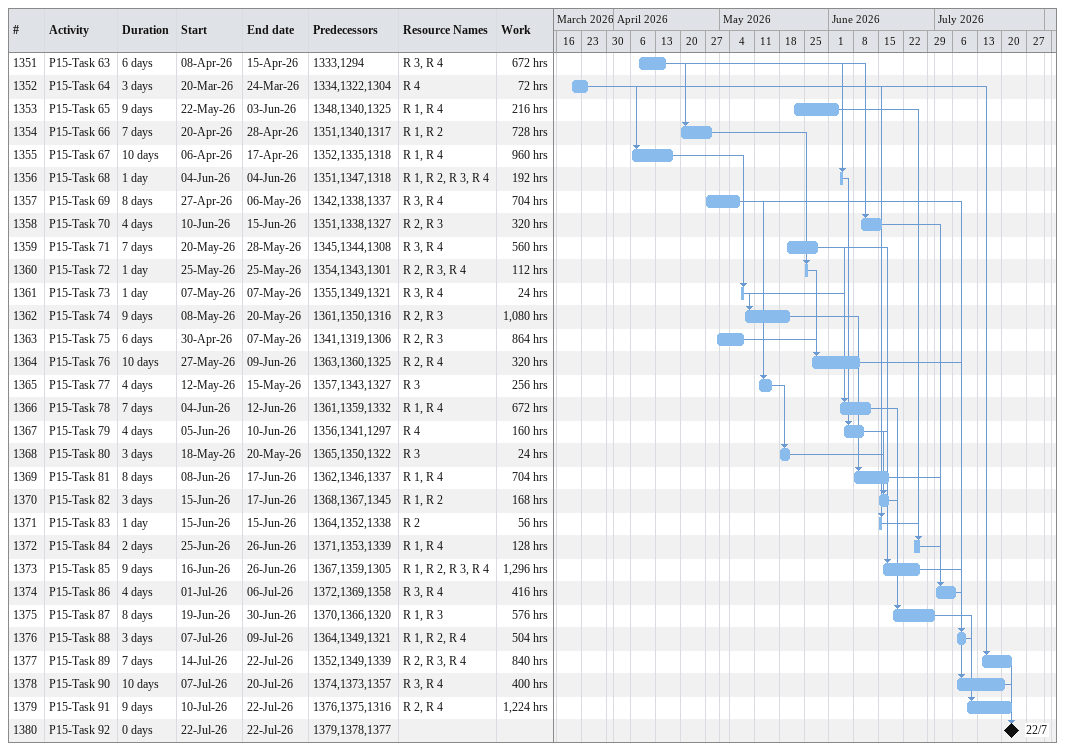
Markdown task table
| ID | Task | Duration | Start | Finish | Predecessors | Resources | Work (h) |
|---|---|---|---|---|---|---|---|
| 1351 | P15-Task 63 | 6d | 2026-04-08 | 2026-04-15 | 1333, 1294 | R 3, R 4 | 672 |
| 1352 | P15-Task 64 | 3d | 2026-03-20 | 2026-03-24 | 1334, 1322, 1304 | R 4 | 72 |
| 1353 | P15-Task 65 | 9d | 2026-05-22 | 2026-06-03 | 1348, 1340, 1325 | R 1, R 4 | 216 |
| 1354 | P15-Task 66 | 7d | 2026-04-20 | 2026-04-28 | 1351, 1340, 1317 | R 1, R 2 | 728 |
| 1355 | P15-Task 67 | 10d | 2026-04-06 | 2026-04-17 | 1352, 1335, 1318 | R 1, R 4 | 960 |
| 1356 | P15-Task 68 | 1d | 2026-06-04 | 2026-06-04 | 1351, 1347, 1318 | R 1, R 2, R 3, R 4 | 192 |
| 1357 | P15-Task 69 | 8d | 2026-04-27 | 2026-05-06 | 1342, 1338, 1337 | R 3, R 4 | 704 |
| 1358 | P15-Task 70 | 4d | 2026-06-10 | 2026-06-15 | 1351, 1338, 1327 | R 2, R 3 | 320 |
| 1359 | P15-Task 71 | 7d | 2026-05-20 | 2026-05-28 | 1345, 1344, 1308 | R 3, R 4 | 560 |
| 1360 | P15-Task 72 | 1d | 2026-05-25 | 2026-05-25 | 1354, 1343, 1301 | R 2, R 3, R 4 | 112 |
| 1361 | P15-Task 73 | 1d | 2026-05-07 | 2026-05-07 | 1355, 1349, 1321 | R 3, R 4 | 24 |
| 1362 | P15-Task 74 | 9d | 2026-05-08 | 2026-05-20 | 1361, 1350, 1316 | R 2, R 3 | 1080 |
| 1363 | P15-Task 75 | 6d | 2026-04-30 | 2026-05-07 | 1341, 1319, 1306 | R 2, R 3 | 864 |
| 1364 | P15-Task 76 | 10d | 2026-05-27 | 2026-06-09 | 1363, 1360, 1325 | R 2, R 4 | 320 |
| 1365 | P15-Task 77 | 4d | 2026-05-12 | 2026-05-15 | 1357, 1343, 1327 | R 3 | 256 |
| 1366 | P15-Task 78 | 7d | 2026-06-04 | 2026-06-12 | 1361, 1359, 1332 | R 1, R 4 | 672 |
| 1367 | P15-Task 79 | 4d | 2026-06-05 | 2026-06-10 | 1356, 1341, 1297 | R 4 | 160 |
| 1368 | P15-Task 80 | 3d | 2026-05-18 | 2026-05-20 | 1365, 1350, 1322 | R 3 | 24 |
| 1369 | P15-Task 81 | 8d | 2026-06-08 | 2026-06-17 | 1362, 1346, 1337 | R 1, R 4 | 704 |
| 1370 | P15-Task 82 | 3d | 2026-06-15 | 2026-06-17 | 1368, 1367, 1345 | R 1, R 2 | 168 |
| 1371 | P15-Task 83 | 1d | 2026-06-15 | 2026-06-15 | 1364, 1352, 1338 | R 2 | 56 |
| 1372 | P15-Task 84 | 2d | 2026-06-25 | 2026-06-26 | 1371, 1353, 1339 | R 1, R 4 | 128 |
| 1373 | P15-Task 85 | 9d | 2026-06-16 | 2026-06-26 | 1367, 1359, 1305 | R 1, R 2, R 3, R 4 | 1296 |
| 1374 | P15-Task 86 | 4d | 2026-07-01 | 2026-07-06 | 1372, 1369, 1358 | R 3, R 4 | 416 |
| 1375 | P15-Task 87 | 8d | 2026-06-19 | 2026-06-30 | 1370, 1366, 1320 | R 1, R 3 | 576 |
| 1376 | P15-Task 88 | 3d | 2026-07-07 | 2026-07-09 | 1364, 1349, 1321 | R 1, R 2, R 4 | 504 |
| 1377 | P15-Task 89 | 7d | 2026-07-14 | 2026-07-22 | 1352, 1349, 1339 | R 2, R 3, R 4 | 840 |
| 1378 | P15-Task 90 | 10d | 2026-07-07 | 2026-07-20 | 1374, 1373, 1357 | R 3, R 4 | 400 |
| 1379 | P15-Task 91 | 9d | 2026-07-10 | 2026-07-22 | 1376, 1375, 1316 | R 2, R 4 | 1224 |
| 1380 | P15-Task 92 | 0d | 2026-07-22 | 2026-07-22 | 1379, 1378, 1377 |  |  |
